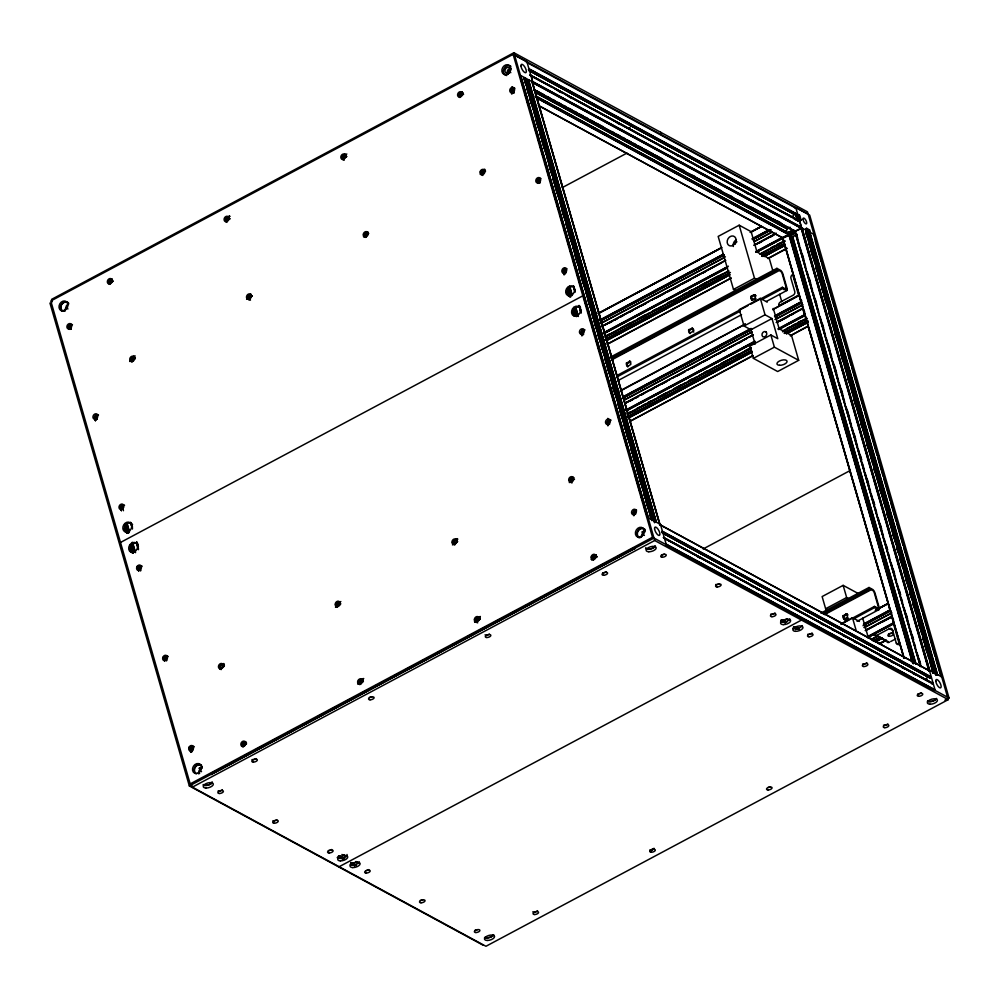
<?xml version="1.0" encoding="UTF-8"?>
<svg xmlns="http://www.w3.org/2000/svg" width="999" height="999" viewBox="0 0 999 999"><rect width="100%" height="100%" fill="white"/><g stroke="black" fill="none" stroke-linecap="round" stroke-linejoin="round"><path stroke-width="1.5" d="M797.689 214.198L797.489 215.172L528.621 69.443L528.821 68.469M532.242 81.818C532.392 84.116 532.792 74.962 529.97 74.975L799.6 221.004L801.398 227.235L800.786 228.309M661.8 532.342L662.374 531.018M934.914 689.522L934.727 690.534L665.858 544.792L666.046 543.793M788.024 233.092C792.806 235.215 779.07 236.938 782.829 238.611M794.143 230.344L795.017 231.343L802.272 228.247M929.669 677.859L930.868 677.921L931.243 676.76M630.431 361.538L629.695 361.139L626.361 363.374A5.045 4.071 -61.5 0 0 627.21 366.321L627.946 366.72A5.045 4.071 -61.5 0 1 627.097 363.773L630.719 361.838M688.686 329.658L688.623 330.157A5.045 4.071 -61.5 0 0 689.472 333.104L690.209 333.504A5.045 4.071 -61.5 0 1 689.36 330.557L692.694 328.321L688.686 329.658L689.422 330.057M689.76 333.404L693.094 331.168A5.045 4.071 -61.5 0 0 692.245 328.221L691.957 327.909M750.948 296.441L750.886 296.94A5.045 4.071 -61.5 0 0 751.735 299.887L755.369 297.952A5.045 4.071 -61.5 0 0 754.507 295.005L750.948 296.441L755.256 295.404A5.045 4.071 -61.5 0 1 755.656 296.029M751.685 296.84L751.623 297.34A5.045 4.071 -61.5 0 0 752.472 300.287M847.764 615.159A5.045 4.071 -61.5 0 0 847.364 614.535L846.328 613.823L842.994 616.058A5.045 4.071 -61.5 0 0 843.843 619.005L844.879 619.717L848.151 617.969M847.077 614.223L843.743 616.47A5.045 4.071 -61.5 0 0 844.592 619.417L844.879 619.717M64.785 310.689L66.596 305.332L68.581 304.27M198.364 773.438L200.175 768.081L202.16 767.02M507.554 73.377L510.327 68.382M525.212 82.942L523.913 78.446L524.45 77.61M528.733 79.908L526.935 80.457L528.059 81.331M641.221 537.175L643.031 531.818L645.029 530.756M524.612 77.81L651.81 520.604M903.858 658.054L782.692 238.286L790.134 234.865M795.366 231.356L795.679 232.155M810.052 232.442L808.378 233.329M805.768 230.145L933.428 672.402M941.345 676.947L813.673 234.44M801.648 300.449L801.435 302.997L799.138 295.429M890.109 608.891L890.409 611.101L888.111 603.533M792.332 217.345L794.193 213.336M785.501 232.717L787.187 229.008L790.246 227.248M612.025 358.928L778.583 269.767L780.706 271.428A1.898 0.712 61.9 0 1 782.167 273.601L786.45 288.586A1.898 0.712 61.9 0 1 785.826 289.161L782.367 287.287L750.749 304.158M823.75 614.248L870.691 588.898L872.826 590.559A1.898 0.712 61.9 0 1 874.275 592.719L878.558 607.717A1.898 0.712 61.9 0 1 877.934 608.291L874.475 606.405L841.483 624.013M798.089 221.366L799.6 221.004M931.655 683.915L933.253 683.778M892.569 617.469L891.558 616.283L893.98 623.838M796.016 215.085L797.489 215.172M527.996 81.768L524.625 82.567M809.315 234.303L808.328 234.827L935.114 674.1M805.818 230.619L933.316 673.014M766.308 301.473L787.012 290.384A2.498 0.937 61.9 0 0 787.237 289.922L787.262 289.76A3.334 1.249 61.9 0 0 787.087 288.474L782.916 274.001A3.334 1.249 61.9 0 0 782.267 272.452L782.117 272.203A2.498 0.937 61.9 0 0 781.505 271.278L781.33 271.066A3.334 1.249 61.9 0 0 780.356 270.217L776.897 268.344L610.526 357.093M857.042 621.328L879.132 609.515A2.498 0.937 61.9 0 0 879.345 609.053L879.382 608.891A3.334 1.249 61.9 0 0 879.195 607.592L875.024 593.131A3.334 1.249 61.9 0 0 874.375 591.583L874.237 591.333A2.498 0.937 61.9 0 0 873.613 590.409L873.451 590.197A3.334 1.249 61.9 0 0 872.477 589.348L869.018 587.474L820.891 613.136M927.884 675.786L925.898 680.394M796.89 234.328L792.657 236.576L789.734 236.975M944.917 700.199L949.05 698.001L809.665 215.097L513.124 54.358L50.799 300.999L190.185 783.903L191.671 784.715L192.37 787.15L485.951 946.278L948.276 699.637L807.479 211.85L513.898 52.722L51.586 299.363L52.285 301.798M342.02 155.719L344.78 154.246M108.479 280.594L111.226 279.121M226.698 217.52L229.445 216.046M342.17 155.919L344.93 154.445A2.86 2.298 -61.5 0 1 343.968 159.141A2.86 2.298 -61.5 0 1 340.896 156.556A2.86 2.298 -61.5 0 1 344.942 154.395M459.028 93.581L461.775 92.108A2.86 2.298 -61.5 0 1 460.726 96.853A2.86 2.298 -61.5 0 1 457.642 94.268A2.86 2.298 -61.5 0 1 461.688 92.12M107.73 281.219L111.851 279.008M225.949 218.144L229.608 216.209M342.332 156.069L345.542 154.345M459.178 93.731L461.925 92.27M107.73 281.393L111.863 279.196M225.624 218.506L229.882 216.358M342.47 156.181L346.828 153.996M459.315 93.844L462.4 92.183M108.629 283.054L112.75 280.856M225.474 220.717L229.608 218.519M342.332 158.379L346.453 156.181M459.178 96.041L463.299 93.844M108.766 283.279L112.887 281.081M225.612 220.941L229.745 218.744M342.47 158.604L346.591 156.406M459.315 96.266L463.436 94.068M108.879 283.516L112.999 281.318M225.724 221.179L229.857 218.981M342.582 158.841L346.703 156.643M459.428 96.503L463.548 94.306M130.769 357.817L133.516 356.356M130.919 357.979L135.052 355.781M247.777 295.642L250.662 294.28M363.723 233.953L367.52 231.943M481.468 170.966L484.69 169.231M131.194 358.129L134.116 356.568M248.039 295.791L250.961 294.23M363.524 234.191L367.744 231.968M480.369 171.853L484.665 169.555M130.919 360.289L135.052 358.092M247.777 297.952L251.898 295.754M364.623 235.614L368.743 233.416M481.468 173.277L485.589 171.079M129.683 361.238L135.177 358.316M247.902 298.177L252.035 295.979M364.76 235.839L367.507 234.365M481.605 173.501L484.353 172.028M129.795 361.488L135.302 358.554M246.641 299.151L252.148 296.216M363.499 236.813L367.62 234.615M480.344 174.475L484.465 172.278M562.325 187.575L626.997 153.072M120.492 542.457L582.817 295.816L584.303 296.616M772.789 270.579L769.355 258.704L757.005 251.998L751.136 231.681L739.185 225.2L718.169 236.413L733.478 289.423L736.937 291.296M597.902 313.499L721.728 247.477M750.424 232.18L761.6 226.211M599.175 312.987L721.528 247.715M750.399 232.317L761.388 226.448M599.188 313.162L721.528 247.889M750.399 232.492L761.4 226.623M599.612 320.13L723.338 254.121M752.197 238.724L768.693 229.92M599.725 320.367L723.451 254.37M752.322 238.961L768.818 230.17M795.916 215.734L797.477 214.897L798.875 219.78L800.361 220.579L801.136 220.167L799.737 215.297L798.738 214.76L795.916 215.734L797.327 220.617L798.875 219.78M601.236 319.855L723.588 254.595M752.447 239.186L768.943 230.394M601.386 320.055L723.738 254.782M752.597 239.385L769.093 230.582M600.636 320.679L723.888 254.945M752.759 239.548L770.629 230.007M600.312 321.054L724.337 254.995M752.896 239.648L771.103 229.932M600.312 323.526L725.411 256.793M754.282 241.396L772.152 231.855M601.798 323.039L724.15 257.767M754.395 241.633L772.264 232.093M801.136 220.167L800.149 219.63L797.814 220.879L796.403 215.996M601.485 326.498L725.536 260.314M754.083 245.092L776.173 233.154M601.498 326.685L725.686 260.414M754.083 245.279L776.086 233.541M604.87 325.112L648.863 301.636M651.61 300.175L721.715 262.774M754.707 245.167L775.324 234.166M609.14 323.102L611.888 321.641M614.635 320.167L617.394 318.706M620.142 317.232L622.889 315.771M629.757 312.1L632.504 310.639M640.759 306.231L646.253 303.309M655.881 298.164L664.123 293.768M666.882 292.307L679.245 285.702M682.005 284.24L690.247 279.832M702.622 273.239L705.369 271.765M758.978 243.169L761.725 241.696M769.979 237.3L772.726 235.826M794.03 232.879L790.521 234.74L789.048 233.941L788.573 232.317L793.243 229.82M788.573 232.317L792.569 230.719M603.296 332.917L728.396 266.184M755.881 251.511L782.005 237.575M603.408 333.154L727.135 267.145M755.993 251.748L782.117 237.812M603.546 333.379L727.26 267.37M756.131 251.973L801.598 227.772L813.96 234.465M603.696 333.579L727.409 267.57M756.28 252.173L782.404 238.237M603.846 333.728L727.572 267.732M756.43 252.335L782.554 238.399M794.442 232.53L789.772 235.027L790.758 235.552L795.429 233.067L793.743 230.095M805.831 228.696L806.605 228.272L809.577 229.882L810.039 231.506L807.704 232.755L807.941 233.566L809.502 232.742L808.79 230.294L805.831 228.696L806.53 231.131L809.502 232.742M606.318 335.652L609.078 334.19M621.44 327.585L629.695 323.189M637.936 318.781L644.817 315.122M653.059 310.714L655.819 309.253M668.181 302.647L670.928 301.186M683.304 294.58L686.051 293.119M688.811 291.646L691.558 290.185M699.799 285.789L706.68 282.118M709.427 280.657L717.669 276.248M771.29 247.652L774.038 246.179M776.785 244.718L779.532 243.244M606.405 335.889L633.903 321.216M636.65 319.755L649.025 313.149M651.773 311.688L660.014 307.292M666.895 303.621L680.644 296.291M683.391 294.817L721.877 274.288M760.376 253.746L768.618 249.35M771.365 247.889L783.74 241.283M606.455 336.101L726.048 272.302M760.414 253.971L783.79 241.496M606.455 336.288L728.808 271.016M760.426 254.146L785.177 240.946L760.227 254.383M604.882 337.25L728.783 271.154M806.293 230.319L807.08 229.907L810.039 231.506M808.79 230.294L809.577 229.882M605.332 339.248L730.431 272.515M763.423 254.907L784.04 243.906M605.431 339.448L729.357 273.214M762.15 255.844L784.352 243.881M605.444 339.623L729.17 273.626M762.162 256.019L784.153 244.293M605.494 339.847L729.208 273.838M762.2 256.231L784.203 244.505M605.569 340.072L729.295 274.076M762.287 256.468L784.277 244.743M605.681 340.309L729.407 274.313M763.773 255.981L784.402 244.98M607.192 339.81L729.545 274.538M763.91 256.206L784.527 245.205M607.342 340.01L729.695 274.737M764.06 256.406L784.677 245.404M607.504 340.159L729.844 274.887M764.21 256.556L784.839 245.554M607.367 344.006L731.081 277.997M768.206 258.204L786.076 248.664M607.167 344.418L731.093 278.184M768.006 258.616L787.349 248.326M733.478 289.423L754.482 278.209L756.792 279.458M610.889 358.316L777.247 269.555L778.383 270.18M612.212 358.516L778.583 269.767M611.388 360.065L779.133 270.579M627.497 366.621L630.831 364.385A5.045 4.071 -61.5 0 0 629.982 361.438L629.695 361.139M753.858 300L756.043 298.838L755.306 298.439M767.232 302.123L760.301 298.364L739.297 309.578L744.03 326.011L750.961 329.77L755.107 344.168M617.37 375.299L747.989 305.619M616.346 377.26L740.097 311.238M762.1 299.5L782.716 288.499L786.176 290.372A3.334 1.249 61.9 0 0 786.937 290.459M783.591 289.535L786.35 288.062M617.819 380.681L741.558 314.673M620.192 390.734L745.291 324.001M772.714 309.415L798.913 295.404M621.478 390.397L745.192 324.213M772.689 309.727L798.8 295.617M744.03 326.011L765.047 314.797L771.965 318.556L777.784 338.711L770.866 334.965L749.849 346.178L753.371 358.354L777.672 371.528L798.688 360.314L791.508 335.439L779.158 328.746L773.288 308.416M623.276 396.628L751.123 328.421M774.5 315.959L800.611 302.023M623.388 396.865L751.236 328.659M774.612 316.196L800.723 302.26M623.526 397.09L751.373 328.896M774.749 316.421L800.861 302.485M622.302 398.027L751.523 329.083M774.899 316.621L801.011 302.685M622.452 398.176L771.965 318.556M775.049 316.77L801.31 302.947M622.727 398.326L752.122 329.295M775.324 316.92L801.61 302.897M623.975 400.037L751.822 331.83M775.199 319.355L802.697 304.695M624.1 400.274L751.935 332.068M775.311 319.593L802.809 304.932M625.149 402.997L753.333 334.615M776.373 322.327L802.821 308.204L803.596 309.365M625.162 403.184L753.009 334.977M776.373 322.515L802.971 308.316M625.786 403.072L638.161 396.478M640.908 395.005L669.78 379.608M672.527 378.134L684.902 371.541M687.649 370.067L726.136 349.538M728.883 348.064L746.753 338.536M749.512 337.075L752.259 335.602M776.997 322.402L803.121 308.466M630.057 401.074L632.804 399.6M635.551 398.139L638.311 396.665M641.058 395.204L643.806 393.731M650.674 390.072L653.433 388.599M661.675 384.203L667.17 381.268M676.798 376.136L685.039 371.74M691.92 368.069L700.162 363.673M702.921 362.2L709.789 358.541M718.044 354.133L720.791 352.672M723.538 351.198L726.285 349.737M738.661 343.132L741.408 341.67M779.894 321.129L788.149 316.733M790.896 315.272L793.643 313.798M625.586 410.152L754.807 341.208M778.171 328.746L804.295 314.81L802.821 308.204M625.699 410.389L754.919 341.446M778.296 328.983L804.407 315.047L805.007 315.734M627.21 409.877L755.057 341.67M778.421 329.208L804.545 315.272M627.36 410.077L755.207 341.87M778.571 329.408L804.694 315.472M627.509 410.239L755.356 342.033M778.733 329.558L804.844 315.622M627.247 413.623L629.994 412.15M636.863 408.491L639.61 407.018M642.357 405.557L645.117 404.083M647.864 402.622L650.611 401.148M657.479 397.49L665.734 393.082M673.975 388.686L680.856 385.015M689.098 380.619L691.857 379.145M704.22 372.552L706.967 371.079M720.716 363.748L727.597 360.09M730.344 358.616L738.586 354.22M745.466 350.549L749.587 348.351M786.7 328.546L789.46 327.085M792.207 325.612L794.954 324.151M797.702 322.677L800.449 321.216M627.322 413.861L654.82 399.188M657.567 397.727L669.942 391.121M672.689 389.66L685.064 383.054M687.811 381.581L696.053 377.185M698.813 375.724L716.683 366.183M719.43 364.722L751.048 347.852M782.667 330.981L804.657 319.255M627.372 414.073L751.098 348.064M782.716 331.193L804.707 319.468M751.098 348.251L627.347 414.385L750.998 348.464M782.517 331.606L807.254 318.406L782.617 331.593M627.834 416.471L751.548 350.462L627.722 416.683M784.34 332.879L806.543 321.129M784.44 333.079L806.643 321.104M627.734 416.858L751.46 350.861M784.452 333.254L806.443 321.516M627.784 417.07L751.51 351.074M784.502 333.466L807.866 321.004M627.859 417.307L751.585 351.311M785.951 332.967L807.954 321.241M629.358 416.82L751.698 351.548M786.063 333.204L808.066 321.478M629.495 417.045L751.835 351.773M786.201 333.441L808.203 321.703M628.259 417.969L751.985 351.973M786.35 333.629L808.353 321.903M628.421 418.131L752.135 352.123M786.5 333.791L807.13 322.789M629.657 421.416L751.997 355.969M790.496 335.614L808.366 325.899M629.457 421.653L753.283 355.632M790.296 335.839L808.341 326.211M753.371 358.354L774.387 347.153L798.688 360.314M454.508 540.084L457.255 538.623M220.941 664.984L223.689 663.523M336.413 603.384L339.161 601.91M454.645 540.309L457.392 538.848M219.718 665.921L223.838 663.711M336.563 603.583L339.31 602.11M453.421 541.246L457.542 539.035M570.267 478.908L573.014 477.435M218.968 666.545L222.615 664.61M335.814 604.208L340.846 601.535M452.659 541.87L457.692 539.198M569.517 479.532L573.164 477.597M218.644 666.907L223.102 664.522M335.489 604.57L339.947 602.185M452.472 542.282L456.793 539.847M569.318 479.945L573.613 477.647M219.867 668.381L223.988 666.183M336.713 606.043L340.846 603.846M453.571 543.706L457.692 541.508M570.417 481.368L574.537 479.17M220.005 668.606L224.126 666.408M335.477 607.005L339.61 604.807M453.708 543.931L456.456 542.469M570.554 481.593L573.301 480.132M220.117 668.843L222.864 667.382M335.589 607.242L339.722 605.044M452.447 544.905L456.568 542.707M569.293 482.567L573.414 480.369M358.579 680.394L361.326 678.92M358.703 680.619L361.463 679.145M475.561 618.281L478.309 616.808M242.008 743.144L244.755 741.683M358.853 680.806L362.987 678.608M475.711 618.468L478.459 617.007A2.86 2.298 -61.5 0 1 477.497 621.728A2.86 2.298 -61.5 0 1 474.413 619.143A2.86 2.298 -61.5 0 1 478.459 616.982M592.557 556.143L595.304 554.67M242.158 743.306L245.379 741.57M359.016 680.968L363.611 678.508M474.488 619.368L480.132 616.533M591.333 557.03L595.941 554.745M242.432 743.456L245.354 741.895M359.29 681.118L363.586 678.821M474.762 619.517L480.357 616.558M591.608 557.18L595.904 554.882M242.158 745.616L246.291 743.406M357.642 684.003L363.137 681.081M474.488 621.665L479.982 618.743M591.333 559.34L596.828 556.406M242.295 745.841L246.428 743.643M359.153 683.503L363.274 681.306M474.625 621.902L480.119 618.968M591.47 559.565L596.965 556.63M242.407 746.078L246.541 743.88M359.265 683.741L363.386 681.543M474.737 622.14L480.232 619.205M591.583 559.802L597.077 556.868M190.185 783.903L652.509 537.262L949.05 698.001M216.446 770.679L210.939 773.613L211.638 774.537M224.688 766.283L227.435 764.809M234.315 761.151L237.063 759.677M239.81 758.216L242.557 756.743M245.304 755.281L248.064 753.808M254.932 750.149L263.187 745.741M271.428 741.345L278.296 737.674M286.551 733.278L289.298 731.805M296.179 728.146L298.926 726.673M301.673 725.212L304.42 723.738M307.168 722.277L309.915 720.816M318.169 716.408L325.037 712.749M327.797 711.276L336.039 706.88M342.907 703.209L351.161 698.813M360.789 693.681L366.283 690.746M374.525 686.338L377.285 684.877M384.153 681.206L386.9 679.745M389.647 678.271L392.407 676.81M395.154 675.336L397.902 673.875M404.77 670.204L413.024 665.809M421.266 661.4L424.026 659.939M436.388 653.334L439.135 651.872M451.511 645.267L454.258 643.806M457.018 642.345L459.765 640.871M468.007 636.475L474.887 632.804M477.634 631.343L485.876 626.935M492.757 623.276L500.998 618.868M510.626 613.736L516.121 610.801M524.375 606.405L527.122 604.932M533.99 601.273L536.75 599.8M539.497 598.339L542.245 596.865M544.992 595.404L547.739 593.93M555.993 589.535L562.862 585.864M565.609 584.403L573.863 580.007M580.731 576.336L588.985 571.94M597.227 567.532L604.108 563.873M606.855 562.4L609.602 560.938M612.35 559.465L615.097 558.004M617.857 556.53L624.725 552.872M627.472 551.398L634.353 547.739M211.051 773.85L267.42 743.78M270.167 742.319L355.394 696.852M358.154 695.379L402.135 671.915M404.882 670.441L417.257 663.848M420.005 662.374L505.244 616.907M507.992 615.446L551.985 591.97M554.732 590.509L634.465 547.976L635.039 548.651M211.189 774.075L634.602 548.201M49.95 303.047L189.335 785.951L653.995 538.074M211.488 774.425L634.902 548.551M192.37 787.15L654.695 540.509L948.276 699.637M703.134 548.963L850.361 470.429M859.34 594.13L843.144 585.352L822.127 596.565L825.636 608.741L827.946 609.989M339.161 866.72L801.485 620.079L800.773 617.632M825.636 608.741L846.653 597.539L848.963 598.788M822.614 613.623L869.367 588.686L870.504 589.31M825.324 613.099L870.691 588.898M824.5 614.647L871.24 589.71M844.143 619.318L847.477 617.07A5.045 4.071 -61.5 0 0 846.628 614.123L846.328 613.823M840.659 624L852.472 617.694L859.39 621.44M854.207 618.631L875.611 607.03M878.258 608.641L887.874 603.508M875.399 610.314L887.974 603.483M875.411 610.501L887.786 603.896M863.461 624.063L889.585 610.127M863.573 624.3L889.697 610.364M863.71 624.525L889.834 610.589M863.86 624.725L889.984 610.789M864.01 624.887L890.609 610.689M863.011 625.749L890.609 610.864M864.16 627.459L891.657 612.799M864.285 627.697L891.77 613.036M865.371 630.294L891.657 616.271M865.346 630.619L891.932 616.42M867.344 629.77L875.586 625.374M878.346 623.9L890.708 617.307M882.616 621.902L890.858 617.507M867.144 636.85L893.268 622.914M867.257 637.087L893.381 623.151M867.394 637.312L893.518 623.376M873.675 634.103L893.443 623.563L899.312 644.255A2.847 2.298 -61.5 0 1 896.278 643.069L892.457 629.807A2.847 2.298 -61.5 0 0 889.422 628.621L876.722 635.389A2.847 2.298 -61.5 0 1 873.7 634.203L885.089 640.371M867.544 637.512L893.668 623.576M867.694 637.662L893.818 623.738M873.014 638.361L875.761 636.887M873.064 638.748L877.184 636.55M871.478 639.722L877.159 636.688M873.301 640.983L880.181 637.312M873.413 641.183L880.281 637.512M874.799 640.621L880.294 637.687M874.837 640.846L880.344 637.911M874.924 641.071L880.419 638.136M875.037 641.308L881.905 637.649M875.174 641.545L882.042 637.874M875.324 641.733L882.192 638.074M875.474 641.895L880.968 638.96M879.457 643.531L884.964 640.596M879.27 643.943L886.138 640.284M879.37 643.93L886.238 640.259M890.646 641.57L895.728 638.861M651.261 849.824L654.008 848.351M651.398 850.049L654.145 848.576M650.174 850.973L652.921 849.512M928.558 670.654L929.932 670.516M937.699 674.712L936.338 674.862L808.691 232.605M794.904 208.004L796.016 208.416M928.471 670.566L929.569 670.978M520.954 75.712L520.067 75.674L524.4 90.659M660.714 525.237L659.852 524.725L928.72 670.466M647.976 517.894L648.613 517.969M656.38 522.165L528.109 79.833M508.666 71.391L510.814 72.677M65.809 307.642L67.957 308.916M642.245 534.128L644.392 535.402M199.375 770.379L201.536 771.665M663.748 537.512L933.016 683.403M514.547 55.007L526.898 61.713L532.767 82.03M808.091 214.148L795.741 207.442L801.598 227.772M526.286 62.175L795.928 208.204M528.858 68.706L797.726 214.448M528.833 68.956L797.702 214.698M528.758 69.218L797.964 215.172M528.446 69.63L797.314 215.372M529.607 70.529L797.102 215.522M528.621 70.305L796.877 215.597M528.758 70.479L796.653 215.622M530.194 74.95L799.45 220.841M530.319 75.337L798.613 220.791M530.906 75.949L552.247 87.487M554.994 88.973L563.224 93.431M565.971 94.917L576.173 100.487M576.935 100.862L587.15 106.431M587.912 106.818L598.126 112.375M598.888 112.762L646.141 138.399M646.902 138.786L657.105 144.356M657.879 144.73L710.614 173.351M711.375 173.739L734.69 186.376M735.301 186.738L745.666 192.32M746.278 192.682L769.592 205.319M770.354 205.707L792.307 217.607M794.28 218.706L798.401 220.941M558.166 91.009L560.914 92.495M569.143 96.953L571.89 98.451M617.157 122.977L619.892 124.475M676.136 154.957L678.883 156.443M735.127 186.925L737.874 188.411M746.103 192.882L748.838 194.368M757.067 198.826L759.814 200.312M794.105 218.906L796.852 220.392M532.529 81.506L801.398 227.235M532.517 81.756L801.373 227.485M520.404 75.337L801.298 227.747M801.161 227.972L532.305 82.243L659.79 524.675L532.142 82.418L800.986 228.172M807.941 233.566L805.968 232.492L814.984 263.861M777.771 221.166L780.506 222.652M536.251 90.559L544.492 95.017M547.227 96.503L549.974 97.989M552.722 99.475L555.456 100.961M558.204 102.46L560.951 103.946M563.686 105.432L566.433 106.918M569.18 108.404L571.928 109.89M574.662 111.376L577.41 112.862M580.157 114.348L582.892 115.834M585.639 117.32L588.386 118.819M591.121 120.305L593.868 121.791M596.615 123.277L603.471 126.985M611.7 131.456L614.447 132.942M617.195 134.428L619.929 135.914M622.677 137.4L625.424 138.886M628.159 140.372L630.906 141.858M633.653 143.344L636.4 144.843M639.135 146.329L641.882 147.815M644.63 149.301L652.859 153.759M655.594 155.245L662.462 158.966M670.691 163.424L673.426 164.91M681.668 169.368L684.402 170.866M692.632 175.325L695.379 176.811M703.608 181.269L711.837 185.727M714.585 187.213L721.44 190.934M729.67 195.392L732.417 196.89M740.646 201.348L743.393 202.834M751.623 207.293L759.852 211.751M762.599 213.237L770.828 217.707M773.576 219.193L781.805 223.651M788.661 227.372L791.408 228.858M534.865 90.072L663.811 159.965M666.545 161.451L674.787 165.909M677.522 167.395L685.751 171.853M688.498 173.351L722.789 191.933M725.536 193.419L733.766 197.877M736.513 199.375L744.742 203.833M747.489 205.319L792.756 229.857M534.165 90.097L795.017 231.343M533.953 90.047L794.58 231.318M795.192 232.255L793.718 231.443L789.048 233.941L535.352 96.453M534.952 91.995L787.362 228.808M534.777 92.195L787.187 229.008M536.288 96.216L788.873 233.142M535.339 95.954L789.11 233.516M535.377 96.191L789.148 233.754M536.638 97.44L789.048 234.253M536.513 97.677L788.91 234.49M536.338 97.865L788.735 234.678M538.598 105.519L782.779 237.862M538.374 105.532L782.554 237.887M754.22 294.693L754.969 295.105M693.031 331.656L693.781 332.055M877.871 455.744L879.357 456.543M626.423 362.874L627.16 363.286M889.422 628.621L893.218 630.681M896.278 643.069L898.813 644.442M843.056 615.571L843.805 615.971M876.722 635.389L889.385 642.245A2.847 2.298 -61.5 0 1 887.012 642.107M648.126 517.744L660.476 524.438L666.345 544.767M880.494 643.731L868.131 637.025L862.686 618.156M929.345 670.179L941.695 676.872M660.077 524.712L929.482 670.766M662.412 531.268L931.28 676.997M662.387 531.518L931.255 677.247M662.312 531.768L931.18 677.509M662.175 532.005L931.043 677.734M662 532.192L930.868 677.921M663.174 533.079L930.668 678.071M662.949 533.166L930.444 678.159M662.175 532.867L930.219 678.184M663.523 537.524L933.153 683.566M663.299 537.612L930.793 682.604M663.86 538.136L672.702 542.969M673.463 543.344L720.704 568.993M721.478 569.368L731.68 574.937M732.442 575.324L790.671 606.905M791.433 607.292L814.747 619.929M815.359 620.292L849.649 638.885M850.424 639.26L873.738 651.91M874.35 652.26L897.664 664.909M898.426 665.284L908.64 670.853M909.402 671.241L921.752 677.934M922.352 678.284L930.593 682.754M697.215 556.543L699.962 558.029M750.711 585.539L753.458 587.025M756.193 588.511L758.94 589.997M761.688 591.483L764.435 592.969M820.666 623.463L823.413 624.949M831.643 629.407L834.39 630.893M842.619 635.352L845.366 636.838M853.596 641.308L856.343 642.794M879.657 655.431L882.404 656.917M890.633 661.375L893.381 662.874M901.61 667.332L904.345 668.818M912.574 673.276L915.321 674.762M666.096 544.055L934.964 689.797M666.071 544.318L934.939 690.047M665.684 544.992L671.166 547.964M676.66 550.936L683.516 554.657M687.637 556.88L693.119 559.852M701.348 564.323L708.204 568.031M712.324 570.267L719.18 573.988M724.662 576.96L730.157 579.932M735.639 582.904L742.507 586.625M749.362 590.347L753.471 592.569M760.339 596.291L767.195 600.012M772.677 602.984L778.171 605.956M783.653 608.928L790.509 612.649M797.377 616.371L801.485 618.593M808.341 622.315L815.209 626.036M819.317 628.259L826.173 631.98M831.668 634.952L837.15 637.936M842.644 640.908L849.5 644.617M854.982 647.602L860.476 650.574M865.958 653.546L874.187 658.004M879.682 660.976L885.164 663.96M890.646 666.932L897.514 670.641M902.996 673.626L908.478 676.598M913.973 679.57L922.202 684.028M924.949 685.514L933.178 689.984M786.313 618.693L789.048 620.179M783.703 620.491L786.45 621.977M796.053 627.172L798.788 628.658M782.517 619.855L786.775 622.252M795.616 627.147L799.125 628.945M781.418 619.73L785.526 621.952M795.104 626.922L799.212 629.145M781.393 619.979L785.514 622.202M793.743 626.673L797.851 628.895M781.318 620.229L785.426 622.464M793.656 626.922L797.776 629.145M781.181 620.454L785.301 622.689M793.531 627.147L796.265 628.633M781.006 620.654L785.127 622.889M793.356 627.347L796.091 628.833M343.594 854.794L346.341 856.28M355.944 861.488L358.678 862.974M343.419 854.982L346.166 856.468M355.769 861.675L358.504 863.161M341.92 854.47L346.029 856.705M355.632 861.912L358.379 863.398M339.485 856.006L343.606 858.241M353.209 863.448L355.956 864.934M339.672 856.118L344.767 858.94M352.023 862.811L356.281 865.209M338.536 855.756L344.068 858.965M350.886 862.449L356.406 865.658M338.549 856.243L342.669 858.478M350.899 862.936L355.02 865.171M338.474 856.493L342.582 858.728M350.824 863.186L354.932 865.421M338.336 856.73L342.457 858.953M350.686 863.423L354.807 865.646M338.162 856.917L340.909 858.403M350.512 863.611L354.62 865.846M189.335 785.951L482.917 945.091M755.044 295.092L755.481 295.342A2.86 2.298 -61.5 0 1 755.881 295.804M752.572 300.2L752.135 299.937A2.86 2.298 -61.5 0 1 752.035 296.154M847.651 614.672L847.127 614.36A2.86 2.298 -61.5 0 0 845.903 614.298M659.902 524.075L532.355 81.906M804.732 311.975L804.145 311.164M893.593 619.979L893.044 619.105M815.184 240.959L821.253 261.938M822.115 264.947L827.309 282.929M828.171 285.926L834.227 306.918M835.089 309.915L840.284 327.909M841.158 330.906L847.214 351.898M848.076 354.895L851.111 365.384M851.972 368.381L864.085 410.364M864.947 413.361L870.141 431.356M871.016 434.353L877.072 455.344M877.934 458.341L883.128 476.323M883.99 479.32L890.047 500.312M890.921 503.309L896.103 521.303M896.977 524.3L903.034 545.292M903.895 548.289L909.09 566.283M909.952 569.28L922.065 611.251M922.939 614.248L935.052 656.231M935.913 659.228L940.246 674.225M809.877 232.392L937.537 674.65M809.677 232.367L937.324 674.625M809.427 232.367L937.087 674.637M809.178 232.417L936.825 674.675M808.915 232.492L936.575 674.762M808.491 232.73L936.138 674.987M808.341 232.867L935.988 675.124M808.253 233.004L935.489 674M806.605 228.272L807.08 229.907M805.881 230.232L933.553 672.739M815.858 266.858L827.971 308.828M828.833 311.838L872.976 464.747M873.838 467.744L885.951 509.727M886.825 512.724L895.903 544.205M896.777 547.202L898.938 554.695M899.799 557.704L902.834 568.194M903.695 571.191L908.89 589.185M909.752 592.182L911.912 599.675M912.786 602.672L915.808 613.174M916.682 616.171L921.865 634.153M922.739 637.162L928.795 658.141M929.657 661.138L933.116 673.139M805.669 232.48L806.967 236.975M808.691 242.969L809.989 247.477M810.863 250.474L813.024 257.967M815.621 266.958L816.92 271.453M817.781 274.463L819.942 281.955M821.678 287.949L822.976 292.445M823.838 295.442L826.011 302.947M828.596 311.938L829.894 316.433M834.664 332.929L835.963 337.425M840.721 353.921L842.881 361.413M847.639 377.897L848.938 382.405M853.695 398.888L855.868 406.381M860.626 422.877L861.925 427.372M866.682 443.868L867.981 448.364M873.601 467.857L874.899 472.352M879.657 488.836L880.956 493.344M886.588 512.824L887.886 517.332M892.644 533.816L893.943 538.311M896.54 547.315L897.839 551.81M899.562 557.804L900.861 562.3M905.631 578.796L906.93 583.291M909.515 592.282L910.813 596.778M912.549 602.784L913.848 607.28M918.605 623.763L919.904 628.271M922.502 637.262L923.8 641.758M924.662 644.755L926.835 652.26M931.592 668.743L932.891 673.239M798.738 214.76L800.149 219.63M799.3 216.92L800.361 220.579M802.097 228.184L929.744 670.441M801.885 228.159L935.214 690.496M801.648 228.172L929.295 670.429M801.385 228.209L929.045 670.479M801.136 228.296L928.783 670.554M796.365 233.604L797.664 238.099M802.422 254.595L803.72 259.091M809.352 278.584L810.651 283.079M815.409 299.575L816.707 304.071M822.327 323.564L823.626 328.059M828.383 344.543L829.682 349.038M834.44 365.534L836.613 373.027M841.37 389.523L842.669 394.018M847.427 410.514L849.587 418.007M854.345 434.503L855.644 438.998M860.414 455.482L861.712 459.99M867.332 479.47L868.631 483.966M873.388 500.462L874.687 504.957M880.319 524.45L881.618 528.946M886.375 545.442L887.674 549.937M893.293 569.43L894.592 573.926M899.35 590.409L900.648 594.917M906.28 614.397L907.579 618.893M912.337 635.389L913.635 639.884M919.255 659.377L920.554 663.873M796.103 233.654L799.575 245.642M800.436 248.639L805.631 266.633M807.354 272.627L812.549 290.622M813.423 293.619L818.606 311.613M820.341 317.607L825.536 335.602M826.398 338.599L831.593 356.581M833.328 362.587L838.511 380.569M839.385 383.566L844.58 401.561M846.303 407.555L851.498 425.549M852.359 428.546L857.554 446.541M858.416 449.538L861.45 460.027M862.312 463.024L864.485 470.529M865.346 473.526L870.541 491.508M871.403 494.517L874.437 505.007M875.299 508.004L876.598 512.499M878.321 518.493L883.516 536.488M884.39 539.485L887.412 549.987M888.273 552.984L889.572 557.479M891.308 563.473L896.503 581.468M897.364 584.465L900.399 594.954M901.26 597.951L902.559 602.459M904.295 608.453L909.477 626.435M910.351 629.445L913.373 639.934M914.247 642.931L915.534 647.427M917.269 653.421L920.728 665.421M795.167 231.481L920.653 666.246M795.017 231.606L920.504 666.37M794.929 231.743L920.391 666.645M792.657 236.576L915.983 663.836M792.394 236.651L915.721 663.923M834.952 387.637L835.813 390.634M905.918 633.503L906.78 636.5M790.022 234.777L913.785 663.548M789.859 234.715L913.623 663.486M789.073 232.58L913.411 663.461M789.41 234.703L913.161 663.473M789.148 234.753L912.911 663.523M788.898 234.827L912.224 662.1M782.929 238.012L904.095 657.779M782.779 238.149L903.945 657.916M776.897 268.344L777.247 269.555M782.367 287.287L782.716 288.499M869.018 587.474L869.367 588.686M874.475 606.405L874.837 607.629L878.296 609.502A3.334 1.249 61.9 0 0 879.045 609.59M779.645 294.33L781.78 301.76M739.185 225.2L754.482 278.209M760.301 298.364L765.047 314.797M770.866 334.965L774.387 347.153M843.144 585.352L846.653 597.539M852.472 617.694L856.355 631.143M660.689 132.28L661.388 134.728M528.571 79.845L656.218 522.102M528.359 79.82L656.006 522.077M527.859 79.883L655.506 522.14M527.609 79.957L655.257 522.215M527.372 80.07L655.019 522.327M527.172 80.195L654.82 522.452M527.022 80.32L654.595 522.727M527.01 82.293L653.796 521.553M524.587 77.934L652.147 520.342M524.35 78.209L651.573 518.968M524.15 78.334L526.311 85.839M527.185 88.836L533.241 109.815M534.103 112.825L539.298 130.807M540.159 133.804L546.216 154.795M547.09 157.792L552.285 175.787M553.146 178.784L559.203 199.775M560.064 202.772L565.259 220.754M566.121 223.764L572.19 244.743M573.051 247.74L578.246 265.734M579.108 268.731L585.164 289.722M586.026 292.719L591.221 310.714M592.095 313.711L604.208 355.681M605.069 358.691L617.182 400.661M618.056 403.658L630.169 445.641M631.031 448.638L643.144 490.609M644.018 493.618L651.373 519.093M526.948 88.936L528.246 93.431M529.982 99.425L531.281 103.933M536.038 120.417L538.199 127.909M539.935 133.916L541.233 138.411M542.095 141.408L544.255 148.901M549.013 165.397L551.186 172.889M552.909 178.883L554.208 183.391M555.069 186.388L557.242 193.881M562 210.377L564.16 217.869M565.896 223.863L567.195 228.359M568.056 231.356L570.217 238.861M574.974 255.344L577.147 262.837M578.871 268.843L580.169 273.339M581.043 276.336L583.204 283.828M587.961 300.324L589.26 304.82M591.858 313.811L593.156 318.306M594.018 321.316L596.178 328.808M597.914 334.802L599.213 339.298M600.948 345.292L602.235 349.8M604.832 358.791L606.131 363.286M607.005 366.283L609.165 373.788M610.901 379.782L612.187 384.278M613.061 387.275L615.222 394.767M617.819 403.771L619.118 408.266M619.979 411.263L622.14 418.756M623.875 424.75L625.174 429.258M626.036 432.255L628.209 439.747M630.806 448.738L632.092 453.234M632.966 456.243L635.127 463.736M636.863 469.73L638.161 474.225M639.023 477.222L641.183 484.727M643.781 493.718L645.079 498.214M645.941 501.211L648.114 508.716M649.837 514.71L651.136 519.205M612.799 387.35L614.098 391.845M520.779 75.637L648.438 517.907M513.898 52.722L654.695 540.509M520.329 75.624L647.552 516.383M525.262 93.669L528.721 105.657M532.192 117.645L537.375 135.639M538.249 138.636L543.444 156.631M545.167 162.625L550.362 180.619M551.223 183.616L556.418 201.611M557.28 204.608L558.578 209.103M559.877 213.599L563.349 225.587M564.21 228.596L569.405 246.578M570.267 249.575L571.565 254.083M572.864 258.579L576.323 270.567M577.185 273.564L582.38 291.558M583.254 294.555L586.713 306.543M588.011 311.051L589.31 315.547M590.172 318.544L595.367 336.538M596.228 339.535L599.687 351.523M600.986 356.019L602.285 360.514M603.159 363.524L608.341 381.506M609.215 384.503L614.41 402.497M616.133 408.491L621.328 426.486M622.19 429.483L627.384 447.477M630.844 459.465L634.315 471.466M635.177 474.463L640.371 492.445M641.233 495.442L642.532 499.95M643.831 504.445L647.29 516.433M521.116 80.245L523.276 87.75M525.012 93.744L526.311 98.239M527.172 101.236L528.471 105.732M531.93 117.732L533.229 122.228M534.103 125.225L536.263 132.717M537.986 138.724L539.285 143.219M540.159 146.216L543.181 156.706M544.917 162.7L546.216 167.208M547.077 170.205L549.238 177.697M550.973 183.691L552.272 188.187M553.134 191.184L556.168 201.686M557.03 204.683L558.329 209.178M560.064 215.172L562.225 222.677M563.96 228.671L565.247 233.167M566.121 236.164L569.143 246.666M570.017 249.663L571.316 254.158M573.039 260.152L575.199 267.645M576.935 273.651L578.234 278.147M579.095 281.144L581.268 288.636M582.991 294.63L586.45 306.631M589.922 318.619L591.221 323.114M592.082 326.111L594.243 333.616M595.978 339.61L599.437 351.598M602.897 363.599L604.195 368.094M605.057 371.091L607.23 378.584M608.953 384.59L614.148 402.572M615.884 408.566L617.182 413.074M618.044 416.071L620.204 423.564M621.94 429.558L627.135 447.552M631.031 461.038L633.191 468.543M634.914 474.537L640.109 492.532M640.983 495.529L642.282 500.024M644.005 506.018L646.166 513.511M513.124 54.358L652.509 537.262M579.707 305.994L580.993 310.489M574.263 288.012L575.137 291.009M579.457 306.006L580.756 310.502M573.563 285.826L574.924 290.984M579.045 305.444L580.981 311.975M573.326 286.101L575.074 292.332M578.958 305.582L581.093 313.211M512.2 87.025L513.936 93.032M538.598 178.484L539.897 182.979M564.56 268.431L565.859 272.927M569.755 286.426L572.352 295.417M575.811 307.417L578.409 316.408M582.305 329.895L583.603 334.403M607.829 418.356L609.565 424.35M634.228 509.802L635.526 514.298M511.95 87.113L513.686 93.107M538.349 178.559L539.647 183.054M564.31 268.506L565.609 273.014M569.505 286.501L572.102 295.492M575.561 307.492L578.159 316.483M582.055 329.982L583.354 334.478M608.016 419.93L609.315 424.425M633.978 509.877L635.277 514.373M510.976 89.823L511.875 93.069M536.95 179.77L537.837 183.017M562.912 269.73L564.223 274.463M568.106 287.712L570.741 296.828M573.751 307.455L576.348 316.446M581.081 332.692L581.992 335.801M607.042 422.639L607.954 425.761M633.004 512.599L633.915 515.709M510.876 89.735L511.775 93.207M536.838 179.683L537.749 183.154M562.799 269.643L564.135 274.6M567.832 287.562L570.591 296.628M573.888 308.554L576.261 316.583M580.806 332.542L581.843 335.602M606.768 422.49L607.804 425.549M632.729 512.45L633.766 515.509M510.926 91.146L511.8 94.143M562.862 271.054L563.985 274.737M567.882 288.236L570.217 296.541M573.676 308.529L575.836 316.034M567.807 289.048L569.967 296.553M573.438 308.541L575.599 316.034M567.557 289.098L569.717 296.591M573.176 308.591L575.337 316.084M567.295 289.173L569.455 296.678M572.927 308.666L575.087 316.159M137.113 542.22L138.411 546.715M131.668 524.275L132.53 527.272M136.863 542.257L138.162 546.765M130.994 522.789L132.293 527.285M136.613 542.27L138.349 548.276M130.782 522.764L132.517 528.758M136.401 542.245L138.511 549.075M130.569 522.227L132.343 528.696M136.638 543.219L138.399 549.687M69.793 324.8L71.091 329.295M95.754 414.747L97.053 419.243M121.716 504.707L123.451 510.701M126.91 522.689L129.508 531.693M132.967 543.681L135.564 552.672M139.46 566.171L140.759 570.666M165.422 656.118L166.721 660.614M191.383 746.078L192.682 750.574M69.543 324.875L70.842 329.37M95.504 414.835L96.803 419.33M121.466 504.782L122.765 509.278M126.661 522.777L129.258 531.768M132.28 542.257L134.877 551.261M139.211 566.246L140.509 570.741M165.172 656.193L166.471 660.701M191.134 746.153L192.432 750.649M68.144 326.099L69.056 329.208M94.53 417.545L95.442 420.654M120.504 507.492L121.403 510.601M125.262 523.988L127.897 533.091M131.319 544.979L133.529 552.584M137.812 567.457L138.724 570.579M163.774 657.417L164.685 660.526M189.735 747.364L191.071 751.972M67.87 325.949L68.894 329.008M94.268 417.395L95.417 420.791M120.23 507.342L121.391 510.739M125.275 524.225L127.747 532.892M131.044 544.83L133.416 552.847M137.4 566.208L138.611 570.841M163.499 657.267L164.573 660.789M189.46 747.215L190.971 752.247M125.212 525.312L127.373 532.804M130.832 544.805L133.267 552.984M137.163 566.483L138.187 570.292M163.287 657.242L164.148 660.239M189.248 747.19L190.821 752.384M124.962 525.324L127.135 532.817M130.594 544.817L132.755 552.31M124.713 525.374L126.873 532.867M130.332 544.855L132.492 552.36M124.45 525.449L126.623 532.942M130.519 546.441L132.243 552.435M735.252 244.093A2.86 2.298 -61.5 0 1 735.851 242.745M736.35 242.195A2.86 2.298 -61.5 0 1 736.925 241.795M752.522 295.617A2.86 2.298 -61.5 0 1 753.109 295.204M733.353 246.516A5.232 4.221 -61.5 0 1 736.338 239.76M847.751 618.456A2.86 2.298 -61.5 0 1 847.264 619.005M845.416 619.705A2.86 2.298 -61.5 0 1 844.829 619.58L844.305 619.268A2.86 2.298 -61.5 0 1 844.692 614.934M164.485 660.626A2.86 2.298 -61.5 0 1 168.219 656.493M195.404 773.576A5.232 4.221 -61.5 0 1 195.205 766.633A5.232 4.221 -61.5 0 1 201.523 765.147M138.836 570.854A2.86 2.298 -61.5 0 1 141.059 565.821M141.658 565.946A2.86 2.298 -61.5 0 1 142.17 566.258M132.53 553.009A5.232 4.221 -61.5 0 1 131.006 546.066A5.232 4.221 -61.5 0 1 137.7 544.018M192.045 751.772A2.86 2.298 -61.5 0 1 190.447 748.189A2.86 2.298 -61.5 0 1 194.268 746.74M243.107 746.952A2.86 2.298 -61.5 0 1 242.994 743.169A2.86 2.298 -61.5 0 1 246.441 742.357M359.852 684.665A2.86 2.298 -61.5 0 1 359.74 680.881A2.86 2.298 -61.5 0 1 363.199 680.069M477.709 622.827A2.86 2.298 -61.5 0 1 476.123 619.243A2.86 2.298 -61.5 0 1 479.945 617.794M644.392 528.883A5.232 4.221 -61.5 0 1 645.129 529.732M639.21 537.874A5.232 4.221 -61.5 0 1 637.387 531.555A5.232 4.221 -61.5 0 1 643.443 528.321M593.344 560.102A2.86 2.298 -61.5 0 1 596.166 555.194M633.791 515.072A2.86 2.298 -61.5 0 1 636.613 510.164M608.266 425.137A2.86 2.298 -61.5 0 1 607.429 421.353A2.86 2.298 -61.5 0 1 611.088 420.229M582.817 335.027A2.86 2.298 -61.5 0 1 581.218 331.443A2.86 2.298 -61.5 0 1 585.039 329.995M574.437 316.183A5.232 4.221 -61.5 0 1 574.238 309.24A5.232 4.221 -61.5 0 1 580.569 307.754M224.038 664.71A2.86 2.298 -61.5 0 1 224.438 665.184M221.216 669.617A2.86 2.298 -61.5 0 1 220.217 666.171A2.86 2.298 -61.5 0 1 223.514 664.41M337.437 607.03A2.86 2.298 -61.5 0 1 340.272 602.122M572.052 482.904A2.86 2.298 -61.5 0 1 570.329 479.67A2.86 2.298 -61.5 0 1 573.763 477.559M454.707 545.054A2.86 2.298 -61.5 0 1 453.708 541.608A2.86 2.298 -61.5 0 1 457.018 539.847M69.143 329.395A2.86 2.298 -61.5 0 1 69.031 325.612A2.86 2.298 -61.5 0 1 72.477 324.8M226.848 222.39A2.86 2.298 -61.5 0 1 225.861 218.943A2.86 2.298 -61.5 0 1 229.158 217.183M459.827 97.515A2.86 2.298 -61.5 0 1 459.727 93.731A2.86 2.298 -61.5 0 1 463.174 92.919M512.524 93.444A2.86 2.298 -61.5 0 1 511.525 89.997A2.86 2.298 -61.5 0 1 514.835 88.237M61.888 310.989A5.232 4.221 -61.5 0 1 62.113 303.521A5.232 4.221 -61.5 0 1 68.744 303.409M538.049 183.379A2.86 2.298 -61.5 0 1 540.871 178.471M121.241 509.877A2.86 2.298 -61.5 0 1 121.129 506.093A2.86 2.298 -61.5 0 1 124.575 505.282M96.304 420.067A2.86 2.298 -61.5 0 1 94.705 416.496A2.86 2.298 -61.5 0 1 98.526 415.035M569.517 296.416A5.232 4.221 -61.5 0 1 567.694 290.097A5.232 4.221 -61.5 0 1 573.751 286.863M128.908 532.817A5.232 4.221 -61.5 0 1 124.838 526.361A5.232 4.221 -61.5 0 1 132.58 524.537M506.793 75.524A5.232 4.221 -61.5 0 1 503.871 68.968A5.232 4.221 -61.5 0 1 510.876 66.296M565.209 274.051A2.86 2.298 -61.5 0 1 563.486 270.816A2.86 2.298 -61.5 0 1 566.92 268.719M109.59 284.365A2.86 2.298 -61.5 0 1 112.412 279.458M482.754 175.462A2.86 2.298 -61.5 0 1 481.755 172.015A2.86 2.298 -61.5 0 1 485.064 170.255M365.497 237.437A2.86 2.298 -61.5 0 1 368.319 232.53M250.487 300.1A2.86 2.298 -61.5 0 1 247.989 297.64A2.86 2.298 -61.5 0 1 250.974 294.693M131.993 362A2.86 2.298 -61.5 0 1 134.228 356.968M134.815 357.105A2.86 2.298 -61.5 0 1 135.34 357.405M344.193 160.24A2.86 2.298 -61.5 0 1 342.47 157.005A2.86 2.298 -61.5 0 1 345.904 154.895M372.115 696.69A2.86 1.299 -16.1 0 1 369.355 697.364M489.423 634.053A2.86 1.299 -16.1 0 1 485.052 634.84M655.394 546.041A5.232 2.398 -16.1 0 1 650.649 549.025A5.232 2.398 -16.1 0 1 645.604 548.439M606.168 571.765A2.86 1.299 -16.1 0 1 602.847 572.789M664.273 554.108A2.86 1.299 -16.1 0 1 661.513 554.782M719.143 583.841A2.86 1.299 -16.1 0 1 715.784 584.452M774.962 612.849A2.86 1.299 -16.1 0 1 770.641 614.185M789.822 618.905A5.232 2.398 -16.1 0 1 785.751 621.715A5.232 2.398 -16.1 0 1 780.594 621.765M222.39 789.635A2.86 1.299 -16.1 0 1 218.057 790.983M212.075 783.004A5.232 2.398 -16.1 0 1 203.297 785.152M276.835 819.754A2.86 1.299 -16.1 0 1 272.927 820.716M331.693 849.487A2.86 1.299 -16.1 0 1 328.371 850.524M347.078 854.495A5.232 2.398 -16.1 0 1 342.882 857.966A5.232 2.398 -16.1 0 1 337.175 857.567M255.919 758.616A2.86 1.299 -16.1 0 1 252.01 759.577M770.092 786.837A2.86 1.299 -16.1 0 1 768.006 787.474M936.612 698.463A5.232 2.398 -16.1 0 1 932.529 701.273A5.232 2.398 -16.1 0 1 927.384 701.323M887.799 723.825A2.86 1.299 -16.1 0 1 883.478 725.162M921.34 692.794A2.86 1.299 -16.1 0 1 918.019 693.818M866.895 662.674A2.86 1.299 -16.1 0 1 862.574 664.023M812.037 632.941A2.86 1.299 -16.1 0 1 807.716 634.278M802.172 625.599A5.232 2.398 -16.1 0 1 798.101 628.408A5.232 2.398 -16.1 0 1 792.944 628.458M653.895 848.763A2.86 1.299 -16.1 0 1 649.987 849.724M493.743 934.727A5.232 2.398 -16.1 0 1 489.672 937.537A5.232 2.398 -16.1 0 1 484.515 937.586M477.272 929.707A2.86 1.299 -16.1 0 1 475.162 930.081M359.315 861.862A5.232 2.398 -16.1 0 1 355.244 864.672A5.232 2.398 -16.1 0 1 350.087 864.722M368.756 869.58A2.86 1.299 -16.1 0 1 366.121 870.579M423.064 899.674A2.86 1.299 -16.1 0 1 420.304 900.349M537.562 910.663A2.86 1.299 -16.1 0 1 532.767 911.837M693.381 329.245A5.045 4.071 -61.5 0 1 693.818 330.744M891.92 632.717A2.86 1.299 -16.1 0 1 888.598 633.741M629.67 128.109A2.86 1.299 -16.1 0 1 629.969 127.36M644.942 531.593A3.259 1.486 -16.1 0 1 642.969 531.368M654.882 546.091A4.695 2.148 -16.1 0 1 650.037 548.901A4.695 2.148 -16.1 0 1 645.891 547.727M640.796 536.238A4.695 1.761 61.9 0 1 641.495 536.95M640.409 537.599A4.695 3.796 -61.5 0 1 638.074 531.156A4.695 3.796 -61.5 0 1 644.742 530.082M644.642 532.33A4.695 2.148 -16.1 0 1 641.783 531.992M202.073 767.856A3.259 1.486 -16.1 0 1 200.1 767.619M196.566 773.651A4.695 3.796 -61.5 0 1 195.929 766.433A4.695 3.796 -61.5 0 1 202.31 767.307M199.625 773.376A4.695 3.796 -61.5 0 1 198.589 773.763M212.125 781.755A4.695 2.148 -16.1 0 1 208.366 784.877A4.695 2.148 -16.1 0 1 203.234 784.502M201.773 768.593A4.695 2.148 -16.1 0 1 198.926 768.256M65.01 311.014A4.695 3.796 -61.5 0 1 61.351 305.219A4.695 3.796 -61.5 0 1 68.307 303.596M64.348 309.752A4.695 1.761 61.9 0 1 65.06 310.464M508.066 74.201A3.259 2.635 -61.5 0 1 507.704 70.23A3.259 2.635 -61.5 0 1 511.288 68.594M493.244 934.789A4.695 2.148 -16.1 0 1 489.585 937.312A4.695 2.148 -16.1 0 1 484.952 937.349M795.254 236.226A3.259 1.486 -16.1 0 1 795.728 235.789M936.1 698.526A4.695 2.148 -16.1 0 1 932.442 701.048A4.695 2.148 -16.1 0 1 927.821 701.086M792.657 274.575L792.557 274.625A2.847 2.298 -61.5 0 0 790.933 278.296L794.767 291.558A2.847 2.298 -61.5 0 1 793.144 295.229L780.444 301.998A2.847 2.298 -61.5 0 0 778.82 305.669L798.613 295.217L792.657 274.575M766.046 331.943L765.521 331.631A2.86 2.298 -61.5 0 0 762.699 336.538L763.224 336.85A2.86 2.298 -61.5 0 0 766.046 331.943M779.657 365.297A5.232 2.398 -16.1 0 0 787.075 361.338A5.232 2.398 -16.1 0 0 779.282 361.101A5.232 2.398 -16.1 0 0 779.657 365.297M732.904 245.442A5.232 4.221 -61.5 0 0 734.677 236.751A5.232 4.221 -61.5 0 0 727.26 240.709A5.232 4.221 -61.5 0 0 732.904 245.442M191.82 750.674A2.86 2.298 -61.5 0 0 192.782 745.928A2.86 2.298 -61.5 0 0 188.749 748.089A2.86 2.298 -61.5 0 0 191.82 750.674M582.592 333.928A2.86 2.298 -61.5 0 0 583.553 329.195A2.86 2.298 -61.5 0 0 579.507 331.343A2.86 2.298 -61.5 0 0 582.592 333.928M360.739 684.003A2.86 2.298 -61.5 0 0 361.713 679.27A2.86 2.298 -61.5 0 0 357.667 681.43A2.86 2.298 -61.5 0 0 360.739 684.003M594.243 559.44A2.86 2.298 -61.5 0 0 595.204 554.707A2.86 2.298 -61.5 0 0 591.158 556.855A2.86 2.298 -61.5 0 0 594.243 559.44M634.677 514.41A2.86 2.298 -61.5 0 0 635.651 509.677A2.86 2.298 -61.5 0 0 631.605 511.825A2.86 2.298 -61.5 0 0 634.677 514.41M641.133 536.763A5.232 4.221 -61.5 0 0 642.906 528.084A5.232 4.221 -61.5 0 0 635.489 532.042A5.232 4.221 -61.5 0 0 641.133 536.763M198.277 773.026A5.232 4.221 -61.5 0 0 200.05 764.335A5.232 4.221 -61.5 0 0 192.632 768.293A5.232 4.221 -61.5 0 0 198.277 773.026M608.641 424.163A2.86 2.298 -61.5 0 0 609.602 419.43A2.86 2.298 -61.5 0 0 605.556 421.59A2.86 2.298 -61.5 0 0 608.641 424.163M139.723 570.192A2.86 2.298 -61.5 0 0 140.697 565.446A2.86 2.298 -61.5 0 0 136.651 567.607A2.86 2.298 -61.5 0 0 139.723 570.192M165.772 660.426A2.86 2.298 -61.5 0 0 166.746 655.694A2.86 2.298 -61.5 0 0 162.7 657.854A2.86 2.298 -61.5 0 0 165.772 660.426M577.31 315.634A5.232 4.221 -61.5 0 0 579.083 306.955A5.232 4.221 -61.5 0 0 571.665 310.901A5.232 4.221 -61.5 0 0 577.31 315.634M134.453 551.898A5.232 4.221 -61.5 0 0 136.214 543.206A5.232 4.221 -61.5 0 0 128.809 547.165A5.232 4.221 -61.5 0 0 134.453 551.898M243.993 746.29A2.86 2.298 -61.5 0 0 244.967 741.545A2.86 2.298 -61.5 0 0 240.921 743.706A2.86 2.298 -61.5 0 0 243.993 746.29M571.828 481.805A2.86 2.298 -61.5 0 0 572.802 477.06A2.86 2.298 -61.5 0 0 568.756 479.22A2.86 2.298 -61.5 0 0 571.828 481.805M455.082 544.08A2.86 2.298 -61.5 0 0 456.043 539.348A2.86 2.298 -61.5 0 0 452.01 541.508A2.86 2.298 -61.5 0 0 455.082 544.08M338.336 606.368A2.86 2.298 -61.5 0 0 339.298 601.623A2.86 2.298 -61.5 0 0 335.252 603.783A2.86 2.298 -61.5 0 0 338.336 606.368M221.591 668.643A2.86 2.298 -61.5 0 0 222.552 663.91A2.86 2.298 -61.5 0 0 218.506 666.071A2.86 2.298 -61.5 0 0 221.591 668.643M64.76 310.439A5.232 4.221 -61.5 0 0 66.521 301.76A5.232 4.221 -61.5 0 0 59.116 305.706A5.232 4.221 -61.5 0 0 64.76 310.439M96.079 418.968A2.86 2.298 -61.5 0 0 97.053 414.235A2.86 2.298 -61.5 0 0 93.007 416.396A2.86 2.298 -61.5 0 0 96.079 418.968M122.128 509.215A2.86 2.298 -61.5 0 0 123.089 504.483A2.86 2.298 -61.5 0 0 119.056 506.63A2.86 2.298 -61.5 0 0 122.128 509.215M128.584 531.568A5.232 4.221 -61.5 0 0 130.357 522.889A5.232 4.221 -61.5 0 0 122.939 526.848A5.232 4.221 -61.5 0 0 128.584 531.568M70.03 328.733A2.86 2.298 -61.5 0 0 71.004 324.001A2.86 2.298 -61.5 0 0 66.958 326.149A2.86 2.298 -61.5 0 0 70.03 328.733M110.477 283.704A2.86 2.298 -61.5 0 0 111.438 278.971A2.86 2.298 -61.5 0 0 107.405 281.119A2.86 2.298 -61.5 0 0 110.477 283.704M227.223 221.416A2.86 2.298 -61.5 0 0 228.197 216.683A2.86 2.298 -61.5 0 0 224.151 218.843A2.86 2.298 -61.5 0 0 227.223 221.416M507.617 74.176A5.232 4.221 -61.5 0 0 509.39 65.497A5.232 4.221 -61.5 0 0 501.973 69.455A5.232 4.221 -61.5 0 0 507.617 74.176M512.899 92.47A2.86 2.298 -61.5 0 0 513.861 87.737A2.86 2.298 -61.5 0 0 509.815 89.898A2.86 2.298 -61.5 0 0 512.899 92.47M538.948 182.717A2.86 2.298 -61.5 0 0 539.91 177.972A2.86 2.298 -61.5 0 0 535.864 180.132A2.86 2.298 -61.5 0 0 538.948 182.717M564.984 272.952A2.86 2.298 -61.5 0 0 565.958 268.219A2.86 2.298 -61.5 0 0 561.913 270.379A2.86 2.298 -61.5 0 0 564.984 272.952M571.44 295.304A5.232 4.221 -61.5 0 0 573.214 286.626A5.232 4.221 -61.5 0 0 565.796 290.584A5.232 4.221 -61.5 0 0 571.44 295.304M132.892 361.338A2.86 2.298 -61.5 0 0 133.854 356.606A2.86 2.298 -61.5 0 0 129.808 358.766A2.86 2.298 -61.5 0 0 132.892 361.338M249.638 299.063A2.86 2.298 -61.5 0 0 250.599 294.318A2.86 2.298 -61.5 0 0 246.553 296.478A2.86 2.298 -61.5 0 0 249.638 299.063M483.129 174.488A2.86 2.298 -61.5 0 0 484.09 169.755A2.86 2.298 -61.5 0 0 480.057 171.915A2.86 2.298 -61.5 0 0 483.129 174.488M366.383 236.775A2.86 2.298 -61.5 0 0 367.345 232.043A2.86 2.298 -61.5 0 0 363.299 234.191A2.86 2.298 -61.5 0 0 366.383 236.775M370.055 699.799A2.86 1.299 -16.1 0 0 374.101 697.639A2.86 1.299 -16.1 0 0 369.855 697.514A2.86 1.299 -16.1 0 0 370.055 699.799M486.8 637.512A2.86 1.299 -16.1 0 0 490.846 635.364A2.86 1.299 -16.1 0 0 486.6 635.227A2.86 1.299 -16.1 0 0 486.8 637.512M648.801 551.76A5.232 2.398 -16.1 0 0 656.206 547.802A5.232 2.398 -16.1 0 0 648.426 547.577A5.232 2.398 -16.1 0 0 648.801 551.76M603.558 575.237A2.86 1.299 -16.1 0 0 607.592 573.076A2.86 1.299 -16.1 0 0 603.346 572.951A2.86 1.299 -16.1 0 0 603.558 575.237M662.212 557.23A2.86 1.299 -16.1 0 0 666.258 555.069A2.86 1.299 -16.1 0 0 662.012 554.944A2.86 1.299 -16.1 0 0 662.212 557.23M717.082 586.962A2.86 1.299 -16.1 0 0 721.128 584.802A2.86 1.299 -16.1 0 0 716.882 584.677A2.86 1.299 -16.1 0 0 717.082 586.962M771.94 616.695A2.86 1.299 -16.1 0 0 775.986 614.535A2.86 1.299 -16.1 0 0 771.74 614.41A2.86 1.299 -16.1 0 0 771.94 616.695M783.228 624.625A5.232 2.398 -16.1 0 0 790.646 620.679A5.232 2.398 -16.1 0 0 782.854 620.441A5.232 2.398 -16.1 0 0 783.228 624.625M205.931 788.024A5.232 2.398 -16.1 0 0 213.349 784.065A5.232 2.398 -16.1 0 0 205.557 783.84A5.232 2.398 -16.1 0 0 205.931 788.024M219.355 793.481A2.86 1.299 -16.1 0 0 223.401 791.333A2.86 1.299 -16.1 0 0 219.156 791.196A2.86 1.299 -16.1 0 0 219.355 793.481M340.359 860.888A5.232 2.398 -16.1 0 0 347.777 856.93A5.232 2.398 -16.1 0 0 339.997 856.705A5.232 2.398 -16.1 0 0 340.359 860.888M329.071 852.959A2.86 1.299 -16.1 0 0 333.117 850.798A2.86 1.299 -16.1 0 0 328.871 850.673A2.86 1.299 -16.1 0 0 329.071 852.959M274.213 823.226A2.86 1.299 -16.1 0 0 278.259 821.066A2.86 1.299 -16.1 0 0 274.013 820.941A2.86 1.299 -16.1 0 0 274.213 823.226M253.309 762.087A2.86 1.299 -16.1 0 0 257.355 759.927A2.86 1.299 -16.1 0 0 253.109 759.802A2.86 1.299 -16.1 0 0 253.309 762.087M651.273 852.234A2.86 1.299 -16.1 0 0 655.319 850.074A2.86 1.299 -16.1 0 0 651.073 849.949A2.86 1.299 -16.1 0 0 651.273 852.234M768.031 789.947A2.86 1.299 -16.1 0 0 772.065 787.786A2.86 1.299 -16.1 0 0 767.819 787.662A2.86 1.299 -16.1 0 0 768.031 789.947M930.019 704.195A5.232 2.398 -16.1 0 0 937.437 700.237A5.232 2.398 -16.1 0 0 929.644 700.012A5.232 2.398 -16.1 0 0 930.019 704.195M884.777 727.672A2.86 1.299 -16.1 0 0 888.823 725.511A2.86 1.299 -16.1 0 0 884.577 725.386A2.86 1.299 -16.1 0 0 884.777 727.672M918.73 696.266A2.86 1.299 -16.1 0 0 922.776 694.105A2.86 1.299 -16.1 0 0 918.531 693.98A2.86 1.299 -16.1 0 0 918.73 696.266M863.873 666.533A2.86 1.299 -16.1 0 0 867.906 664.372A2.86 1.299 -16.1 0 0 863.66 664.248A2.86 1.299 -16.1 0 0 863.873 666.533M809.003 636.788A2.86 1.299 -16.1 0 0 813.049 634.627A2.86 1.299 -16.1 0 0 808.803 634.502A2.86 1.299 -16.1 0 0 809.003 636.788M795.579 631.331A5.232 2.398 -16.1 0 0 802.996 627.372A5.232 2.398 -16.1 0 0 795.216 627.135A5.232 2.398 -16.1 0 0 795.579 631.331M475.861 932.529A2.86 1.299 -16.1 0 0 479.907 930.369A2.86 1.299 -16.1 0 0 475.661 930.244A2.86 1.299 -16.1 0 0 475.861 932.529M487.15 940.459A5.232 2.398 -16.1 0 0 494.567 936.5A5.232 2.398 -16.1 0 0 486.788 936.263A5.232 2.398 -16.1 0 0 487.15 940.459M421.004 902.784A2.86 1.299 -16.1 0 0 425.05 900.623A2.86 1.299 -16.1 0 0 420.804 900.499A2.86 1.299 -16.1 0 0 421.004 902.784M366.146 873.051A2.86 1.299 -16.1 0 0 370.192 870.891A2.86 1.299 -16.1 0 0 365.946 870.766A2.86 1.299 -16.1 0 0 366.146 873.051M352.722 867.582A5.232 2.398 -16.1 0 0 360.139 863.636A5.232 2.398 -16.1 0 0 352.347 863.398A5.232 2.398 -16.1 0 0 352.722 867.582M534.527 914.51A2.86 1.299 -16.1 0 0 538.573 912.362A2.86 1.299 -16.1 0 0 534.328 912.237A2.86 1.299 -16.1 0 0 534.527 914.51M889.335 636.263A2.86 1.299 -16.1 0 0 893.381 634.115A2.86 1.299 -16.1 0 0 889.135 633.99A2.86 1.299 -16.1 0 0 889.335 636.263M654.582 528.946A4.695 1.761 61.9 0 0 658.99 535.476A4.695 1.761 61.9 0 0 658.141 529.358A4.695 1.761 61.9 0 0 654.582 528.946M520.991 66.209A4.695 1.761 61.9 0 0 525.399 72.74A4.695 1.761 61.9 0 0 524.562 66.621A4.695 1.761 61.9 0 0 520.991 66.209M508.553 73.152A3.259 2.635 -61.5 0 0 509.652 67.745A3.259 2.635 -61.5 0 0 505.032 70.205A3.259 2.635 -61.5 0 0 508.553 73.152M803.009 219.355A3.259 1.224 61.9 0 0 806.056 223.888A3.259 1.224 61.9 0 0 805.481 219.643A3.259 1.224 61.9 0 0 803.009 219.355M935.801 681.368A4.695 1.761 61.9 0 0 940.209 687.911A4.695 1.761 61.9 0 0 939.36 681.78A4.695 1.761 61.9 0 0 935.801 681.368"/></g></svg>
